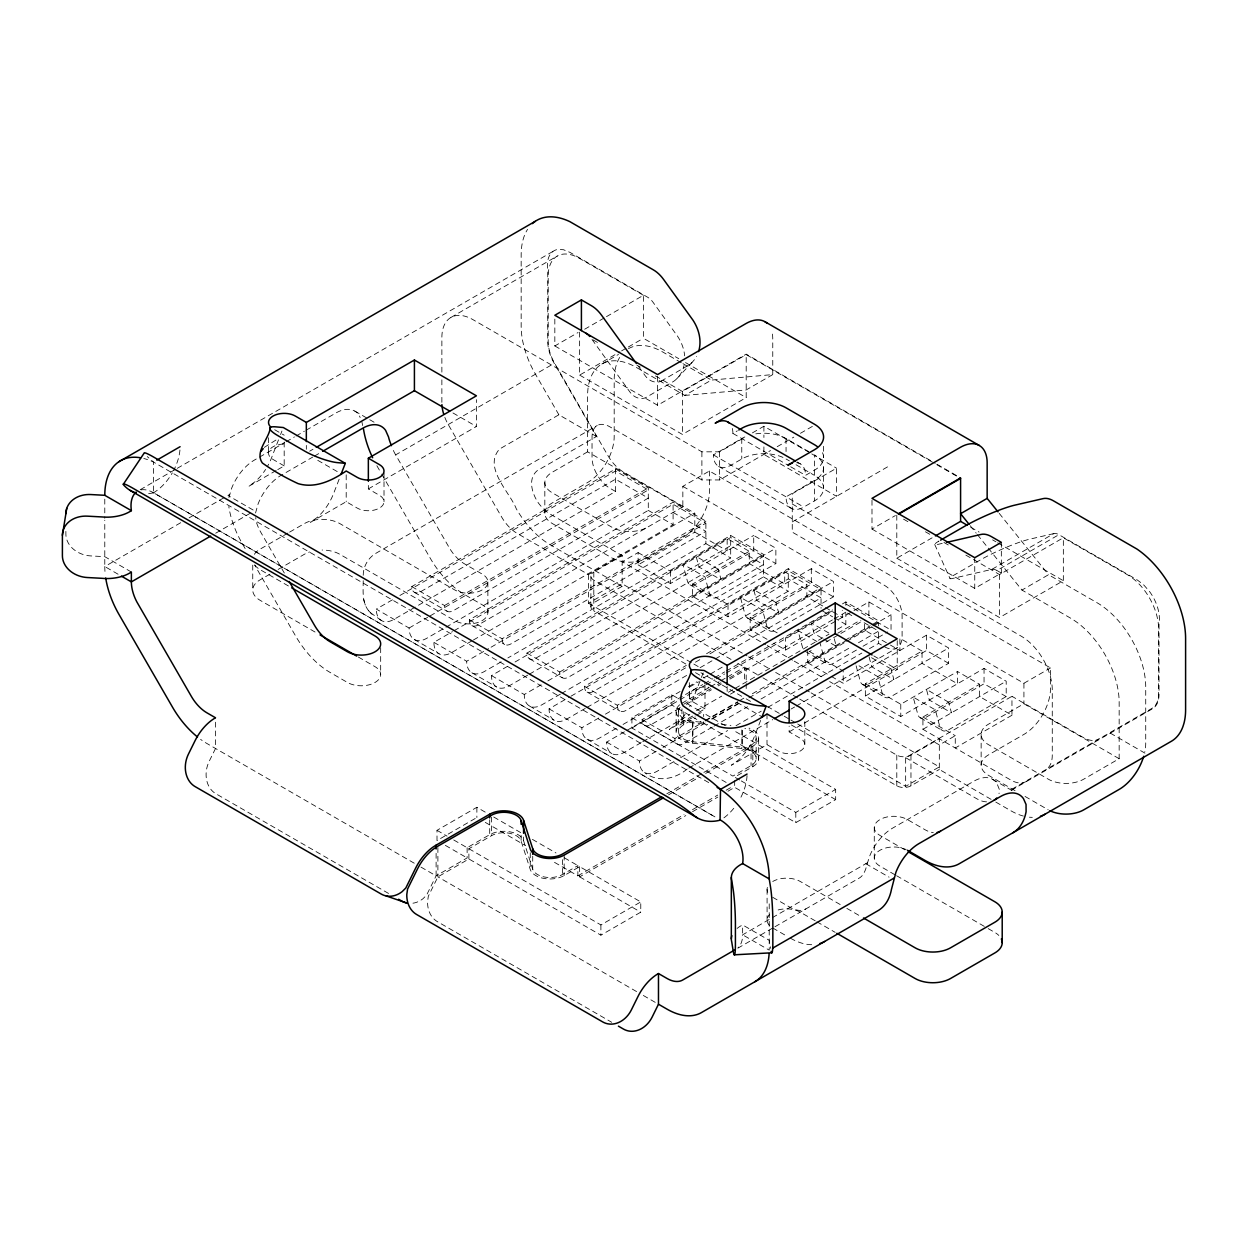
<?xml version="1.0" encoding="UTF-8"?>
<svg xmlns="http://www.w3.org/2000/svg" width="1248" height="1248" viewBox="0 0 1248 1248"><rect width="100%" height="100%" fill="white"/><g stroke="black" fill="none" stroke-linecap="round" stroke-linejoin="round"><path stroke-width="0.75" stroke-dasharray="5 3.75" d="M141.102 489.887A31.84 18.392 60 0 1 153.504 492.742L715.432 817.159L153.504 492.742L153.504 462.056L147.248 456.596M363.215 575.281C363.324 566.42 368.082 557.934 375.757 553.394L597.23 425.521M255.544 512.99L258.071 503.989A37.58 21.7 -60 0 1 281.081 475.348L312.686 457.111M228.914 497.624L231.488 488.639A37.58 21.7 -60 0 1 254.498 460.013L257.837 458.094M774.961 926.749L859.295 878.046A31.325 18.08 60 0 0 863.507 873.709L864.193 872.477A31.808 20.608 67 0 0 866.424 866.455L869.341 856.908A37.58 21.7 -60 0 1 892.367 828.266L973.861 781.217A37.58 21.7 -60 0 1 996.887 783.276L999.43 789.672A31.808 15.803 53.9 0 1 998.993 793.666M278.507 439.873L271.534 457.844A37.58 21.7 -60 0 1 267.306 466.643M280.566 434.554L281.939 431.044M339.128 479.263L333.544 493.646A37.58 21.7 -60 0 1 317.413 517.265L310.534 522.288L346.195 501.696L357.271 508.092A15.662 9.048 0 0 0 379.423 508.092A15.662 9.048 0 0 0 379.423 495.3L368.347 488.904L368.347 481.229M700.019 681.018L692.344 700.799A37.58 21.7 -60 0 1 689.692 706.711M701.376 677.508L704.106 670.472M760.64 720.424L754.354 736.601A37.58 21.7 -60 0 1 738.223 760.219L731.344 765.242L767.005 744.65L778.081 751.031A15.662 9.048 0 0 0 800.233 751.031A15.662 9.048 0 0 0 800.233 738.254L789.157 731.858L789.157 726.102M676.744 378.784L692 362.435M264.28 447.392L277.742 438.922M938.402 541.414L938.917 541.102A12.527 1.778 -24.2 0 0 937.31 544.534L944.627 542.849M140.182 489.731L175.578 469.279M177.263 468.312L554.876 250.302M450.965 317.429L557.263 256.058M153.083 492.991L153.504 492.742A37.58 21.7 -60 0 0 172.302 472.898M259.49 457.127L284.45 442.728M286.104 441.761L294.419 436.956M296.088 436.004L304.403 431.2M306.072 430.232L336.008 412.948A37.58 21.7 -60 0 1 359.034 415.007L360.157 417.518M180.695 522.725L104.785 566.545A68.905 39.78 60 0 0 105.206 574.127M189.134 517.842L224.562 497.39M229.788 494.38L227.932 495.44L254.498 510.791L256.355 509.714M276.151 470.527L248.524 486.486L255.403 481.463A37.58 21.7 -60 0 0 265.606 469.435M277.758 469.607L284.185 465.894L284.185 439.031M309.66 451.183L312.983 449.264M314.356 456.144L321.001 452.306M215.701 533.192L251.129 512.741M554.83 319.098L554.83 345.946L578.089 332.514M584.672 329.222L604.812 317.6M606.497 316.633L643.422 295.308L643.422 338.27L678.803 358.706M289.614 532.116L304.387 523.583A25.054 14.461 0 0 1 339.815 523.583L454.724 589.93A19.422 11.216 0 0 0 482.18 589.93A19.422 11.216 0 0 0 482.18 574.064L464.786 564.018A31.325 18.08 60 0 1 449.124 547.482L395.647 454.88L554.252 363.355A31.325 18.08 60 0 1 548.917 350.392L548.496 348.551A31.325 18.08 60 0 1 547.747 341.5L547.747 270.254A31.84 18.392 60 0 1 557.482 249.491L563.41 249.709L569.884 252.346L647.852 297.352A12.527 7.238 60 0 1 652.938 302.141L677.68 336.43A39.608 31.855 43 0 1 684.637 355.867M287.976 533.052L260.083 549.167A25.054 14.461 0 0 0 253.609 555.641M368.347 488.904L476.424 426.504L476.424 399.656M579.634 332.14L579.634 375.102L619.928 351.842M621.598 350.875L626.636 347.974M628.321 346.991L643.422 338.27M601.879 364.01L618.493 354.432M269.927 574.174L260.083 579.852A25.054 14.461 0 0 0 260.083 600.304L315.042 632.034M278.132 569.431L304.387 554.284A25.054 14.461 0 0 1 309.582 551.975M596.466 436.488L558.886 414.788L499.528 449.046C482.914 467.641 509.902 492.18 516.266 508.732A68.905 39.78 60 0 0 550.711 545.095L622.159 586.342L622.159 555.656L550.711 514.41A31.325 18.08 60 0 1 538.403 502.991C532.132 493.88 527.483 478.951 537.108 470.746L596.466 436.488L554.237 363.324M660.941 381.217L689.083 364.9A39.608 31.855 43 0 0 696.556 356.366M554.83 345.946L657.602 405.272L746.195 354.136L935.251 463.289M655.45 375.913L682.406 391.466L746.195 354.635L935.251 463.804M1015.061 790.686L988.478 775.336A25.054 14.461 0 0 1 988.478 754.884L1023.922 734.417A37.58 21.7 -60 0 0 1050.504 688.381L1050.504 667.93L709.426 471.011L682.843 486.346L682.843 506.813L587.605 451.823L587.605 395.569A68.905 39.78 60 0 1 636.34 367.427L684.809 395.413L711.391 380.078L772.762 374.587L772.762 338.785A37.939 21.902 -60 0 0 771.81 331.422M587.605 451.823L552.178 472.29A25.054 14.461 0 0 0 552.178 492.742L611.972 527.264A25.054 14.461 0 0 0 647.416 527.264M772.762 374.587L746.195 389.938L684.809 395.413M411.762 586.591L444.538 605.53A12.527 7.238 -60 0 0 453.398 610.631L648.289 498.108L615.514 479.185L420.607 591.708A12.527 7.238 -60 0 1 411.762 586.591L615.514 468.952L648.289 487.89L648.289 510.385L426.816 638.258A25.054 14.461 -60 0 1 409.094 628.025L376.319 609.102L393.167 599.383M399.906 595.483L615.514 471.011L648.289 489.934L429.312 616.356M579.634 375.102L682.406 434.429L746.195 397.613L746.195 354.136M615.514 468.952L615.514 491.462L394.04 619.336A25.054 14.461 -60 0 1 376.319 609.102M732.295 428.47A25.054 14.461 -60 0 1 732.904 433.415L737.334 430.856M444.538 605.53L648.289 487.89M409.094 628.025L427.627 617.323M782.98 457.423A31.325 18.08 0 0 0 741.764 458.983L731.125 465.114A25.054 14.461 -60 0 1 713.404 454.896L741.764 438.532A31.325 18.08 0 0 1 744.838 436.972M441.87 372.138L441.87 337.506A43.852 25.319 60 0 1 472.883 319.613L701.891 451.823L719.612 451.823L745.852 436.675M752.419 432.884L763.901 426.254L810.139 452.946M682.843 506.813L478.202 624.952A12.527 7.238 -60 0 1 469.342 619.85L673.093 502.211L705.884 521.134L705.884 543.629L507.889 657.946M471.76 640.957L451.62 652.579A25.054 14.461 -60 0 1 433.898 642.346L452.431 631.644M454.116 630.677L673.093 504.254L705.884 523.177L490.261 647.665M615.514 491.462L609.757 488.14A25.054 14.461 60 0 1 592.036 457.454L592.036 436.987A25.054 14.461 60 0 1 609.757 426.754L701.891 479.95L719.612 479.95L770.546 450.544M777.192 446.706L793.806 437.112M800.452 433.29L815.396 424.648M473.429 639.99L673.093 524.706L673.093 502.211M444.85 417.409A31.325 18.08 60 0 0 448.36 424.741L501.571 516.906A31.325 18.08 60 0 0 517.234 533.442L588.494 574.579L694.808 513.209L694.808 532.132L638.102 564.86L638.102 552.583L622.159 561.787L765.554 644.576M685.854 664.03L593.814 610.896L593.814 572.021L622.159 555.656M469.342 619.85L502.117 638.773L705.884 521.134M433.898 642.346L466.674 661.268L488.576 648.632M790.686 466.768L805.537 475.348L814.398 470.231A31.325 18.08 0 0 0 821.2 450.528M588.494 574.579L588.494 603.221L622.159 583.783L746.99 655.855M622.159 586.342L593.814 602.706A10.015 5.788 0 0 0 593.814 610.896M814.398 480.464L786.053 496.829A25.054 14.461 -60 0 0 803.774 507.062L814.398 500.932A31.325 18.08 0 0 0 814.398 475.348L814.398 454.896A31.325 18.08 0 0 1 814.398 480.464L814.398 500.932M501.181 661.814L484.396 671.502A25.054 14.461 -60 0 1 466.674 661.268M763.901 446.878L763.901 454.381L836.55 496.33L836.55 468.187L792.262 493.771L792.262 532.132L884.395 585.312A25.054 14.461 60 0 1 902.101 616.013L902.101 636.464A25.054 14.461 60 0 1 884.395 646.698L878.639 643.375L868.561 649.178M526.921 653.094L559.697 672.017A12.527 7.238 -60 0 0 568.558 677.134L763.464 564.611L730.688 545.672L535.782 658.211A12.527 7.238 -60 0 1 526.921 653.094L730.688 535.454L763.464 554.377L763.464 576.888L562.115 693.124M638.102 552.583L670.441 571.256L727.147 538.528L749.284 551.304L749.284 563.581L784.727 584.048L784.727 571.771L806.879 584.548L806.879 596.825L823.742 606.575M527.654 675.168L509.2 685.823A25.054 14.461 -60 0 1 491.494 675.589L508.326 665.87M515.065 661.986L730.688 537.498L775.866 563.581L718.193 596.872A12.527 7.238 -60 0 1 709.644 594.235L704.995 576.888L682.843 564.096L687.492 581.443A12.527 7.238 -60 0 0 696.056 584.095L753.714 550.789L753.714 535.454L775.866 548.246L775.866 563.581M638.102 564.86L670.441 583.534L753.714 535.454M792.262 521.898L889.699 465.629M529.339 674.201L730.688 557.95L730.688 535.454M811.309 568.698L811.309 584.048L753.636 617.339A12.527 7.238 -60 0 1 745.072 614.687L740.423 597.34L762.575 610.132L767.224 627.479A12.527 7.238 -60 0 0 775.788 630.115L833.446 596.825L833.446 581.49L811.309 568.698L728.021 616.777L692.593 596.326L692.593 584.048L749.284 551.304M559.697 672.017L763.464 554.377M692.593 596.326L775.866 548.246M491.494 675.589L524.269 694.512L541.117 684.793M547.856 680.909L763.464 556.421M560.446 694.091L541.991 704.746A25.054 14.461 -60 0 1 524.269 694.512M715.198 658.96L821.044 597.854L788.268 578.932L593.362 691.454A12.527 7.238 -60 0 1 584.501 686.338L788.268 568.698L821.044 587.621L821.044 608.26M692.593 584.048L728.021 604.5L784.727 571.771M585.25 708.412L566.795 719.066A25.054 14.461 -60 0 1 549.073 708.848L569.291 697.164M570.976 696.197L788.268 570.742L833.446 596.825M871.993 500.292L871.993 529.058L895.393 515.549M586.919 707.444L788.268 591.209L788.268 568.698M767.052 639.304L750.173 629.569L750.173 617.292L806.879 584.548M584.501 686.338L617.292 705.26L686.322 665.402M706.54 653.734L821.044 587.621M750.173 629.569L833.446 581.49M549.073 708.848L581.849 727.771L598.697 718.037M605.436 714.152L686.291 667.462M699.769 659.693L693.03 663.577L699.832 667.508M709.878 653.858L821.044 589.664M686.634 675.449L626.153 710.377A12.527 7.238 -60 0 1 617.292 705.26M700.081 667.696L713.513 659.927M896.797 515.252L896.797 558.215L933.722 536.89M475.207 818.485L437.003 840.544L437.003 830.326L476.876 807.3L486.97 813.134M726.164 782.449L631.909 728.021L631.909 717.787L671.767 694.777L678.46 698.646M616.34 728.302L599.57 737.989A25.054 14.461 -60 0 1 581.849 727.771M623.064 724.433L680.113 691.501M688.49 686.65L696.883 681.814M703.591 677.929L708.63 675.028M710.315 674.06L723.731 666.307M689.785 686.93L698.552 681.876M679.52 708.209L650.957 724.698A12.527 7.238 -60 0 1 642.096 719.581L702.718 684.575M704.402 683.608L712.826 678.756M714.496 677.773L724.604 671.939M726.289 670.972L832.385 609.726M842.478 603.892L845.848 601.942L878.639 620.864L878.639 625.981M832.307 610.787L785.616 637.744L785.616 650.021L773.791 643.204M641.16 742.622L624.374 752.31A25.054 14.461 -60 0 1 606.653 742.092L625.186 731.39M626.87 730.423L704.356 685.682M706.04 684.715L714.464 679.848M716.149 678.865L724.573 674.014M726.258 673.031L832.369 611.77M631.909 728.021L671.767 705.011L701.891 722.405M681.97 703.201L708.973 687.617M710.658 686.65L719.098 681.767M720.782 680.8L725.852 677.882M727.537 676.9L744.416 667.165L744.416 682.5M683.748 704.231L710.752 688.646M717.491 684.746L720.876 682.796M729.316 677.929L746.195 668.179L746.195 681.611M686.228 704.324L711.438 689.77M718.162 685.901L721.516 683.951M729.924 679.099L832.416 619.928M834.085 618.961L845.848 612.175M785.616 650.021L852.306 611.52M853.96 610.568L868.889 601.942L891.041 614.734L891.041 630.068L845.848 603.985M642.829 741.655L689.816 714.542M696.524 710.658L721.687 696.134M728.395 692.25L733.434 689.348M735.119 688.381L829.078 634.14M837.47 629.288L845.848 624.452L845.848 613.283M692.484 716.056L669.318 729.425L676.198 724.417A37.58 21.7 -60 0 0 686.416 712.39M698.74 712.452L704.995 708.833L704.995 683.904M730.47 694.138L735.446 691.252M837.782 633.204L859.451 620.693M453.742 839.982L467.126 847.704L489.7 834.678A20.046 11.575 0 0 1 509.824 831.808A20.046 11.575 0 0 1 523.583 840.746L532.724 869.232A17.534 10.124 0 0 0 544.768 877.063A17.534 10.124 0 0 0 562.38 874.552L577.871 865.613L577.871 875.846L552.614 861.26M631.909 717.787L732.904 776.1L751.046 765.632A17.534 10.124 0 0 0 755.399 755.461A17.534 10.124 0 0 0 741.842 748.504L692.5 743.231A20.046 11.575 0 0 1 677.009 735.29A20.046 11.575 0 0 1 681.97 723.668L695.245 716.009M696.914 715.042L701.891 712.171L685.152 702.499M826.051 642.018L839.233 634.405M840.871 633.454L862.29 621.098M468.889 858.967L468.889 848.734L491.478 835.692A17.534 10.124 0 0 1 509.075 833.18A17.534 10.124 0 0 1 521.118 841.012L530.26 869.497A20.046 11.575 0 0 0 544.019 878.452A20.046 11.575 0 0 0 564.143 875.581L579.634 866.627L640.77 901.93L640.77 912.163L600.896 935.173L468.889 858.967L437.892 876.86L428.329 896.204L427.58 901.602A25.054 20.327 -71 0 0 437.408 921.648L611.707 1022.284M739.627 779.984L734.666 777.13L752.825 766.646A20.046 11.575 0 0 0 757.786 755.024A20.046 11.575 0 0 0 742.295 747.084L692.952 741.811A17.534 10.124 0 0 1 679.396 734.854A17.534 10.124 0 0 1 683.748 724.698L695.37 717.99M467.126 847.704L467.126 857.938L436.114 875.846L426.566 895.175L422.838 898.856A25.054 20.327 -71 0 1 412.308 903.302M705.167 720.502L737.88 701.626M739.502 700.674L744.416 697.85L700.908 672.734M642.096 719.581L674.872 738.504L703.498 721.984M705.182 721.001L737.178 702.53M752.341 693.779L843.274 641.285M844.958 640.318L870.215 625.732M871.9 624.749L878.639 620.864M807.752 650.536L807.752 662.813L891.041 614.734M711.844 718.692L738.005 703.591M606.653 742.092L639.428 761.015L656.276 751.28M663.016 747.396L705.136 723.076M711.875 719.191L738.816 703.638M748.925 697.804L844.943 642.361M846.628 641.394L871.9 626.808M873.584 625.825L878.639 622.908M712.296 727.132L683.732 743.621A12.527 7.238 -60 0 1 674.872 738.504M713.981 726.164L747.583 706.758M761.015 699.005L851.744 646.62M858.468 642.736L878.639 631.098L860.605 620.693M1053.827 533.598L1029.085 539.323A39.608 5.616 -24.2 0 0 981.864 559.073L954.158 575.047A12.527 1.778 -24.2 0 0 952.552 578.479L991.817 569.4L1053.827 533.598A12.527 7.238 60 0 1 1058.912 534.674L1136.881 579.696L1143.355 584.532L1149.283 591.178A31.84 18.392 60 0 1 1159.018 623.173L1159.018 694.418A31.325 18.08 60 0 1 1158.269 700.596L1157.848 701.953A31.325 18.08 60 0 1 1152.528 708.755L1010.116 790.982M856.44 650.052L833.368 663.374A12.527 7.238 -60 0 1 824.803 660.722L820.154 643.375M863.023 646.246L887.734 631.972M991.817 569.4A12.527 7.238 60 0 1 996.902 570.492L1058.912 534.674M673.936 761.561L657.15 771.248A25.054 14.461 -60 0 1 639.428 761.015M680.644 757.676L727.631 730.564M736.008 725.712L761.186 711.188M767.894 707.304L861.853 653.063M871.993 529.058L974.75 588.385L1001.333 573.05L1001.333 542.35M965.858 555.126L999.554 574.579L1063.343 537.748L1127.568 574.829A43.852 25.319 60 0 1 1158.581 628.54L1158.581 693.95A31.325 18.08 60 0 1 1152.091 708.287L1009.195 790.78M687.18 769.033C675.23 779.017 657.509 783.011 644.623 772.481M688.865 768.05L772.762 719.628M791.216 708.973L794.57 707.023M796.24 706.056L896.922 647.93M831.386 676.447L843.196 683.264L926.468 635.185L948.62 647.977L948.62 663.328L890.947 696.618A12.527 7.238 -60 0 1 882.398 693.966L877.75 676.619L855.598 663.827M666.822 793.79L702.187 773.37M703.872 772.403L751.046 745.165A17.534 10.124 0 0 0 744.884 728.536M988.26 548.153L1021.956 590.07L1048.538 574.72L1097.008 602.706A68.905 39.78 60 0 1 1145.726 687.102L1145.726 743.371A37.58 21.7 -60 0 1 1144.822 751.826M668.585 794.82L698.911 777.317M705.65 773.417L752.825 746.195A20.046 11.575 0 0 0 749.034 728.114M1006.2 696.571L984.048 683.779L926.39 717.07A12.527 7.238 -60 0 1 917.826 714.433L913.177 697.086L935.329 709.862L939.978 727.225A12.527 7.238 -60 0 0 948.542 729.862L1006.2 696.571L1006.2 681.221L984.048 668.429L900.775 716.508L865.348 696.056L865.348 683.779L922.038 651.05L922.038 663.328L957.481 683.779L957.481 671.502L979.618 684.294L979.618 696.571L1011.956 715.244L1011.956 696.306L1083.217 737.459A31.325 18.08 60 0 0 1098.88 739.003M948.62 663.328L926.468 650.536L868.811 683.826A12.527 7.238 -60 0 1 860.246 681.19L856.066 665.574M789.157 731.858L897.234 669.458L897.234 640.692M896.797 558.215L999.554 617.542L1063.343 580.71L1063.343 537.748M865.348 696.056L948.62 647.977M577.871 875.846L684.029 814.554M692.453 809.687L717.725 795.085M726.164 790.218L732.904 786.334M579.634 866.627L579.634 876.86L685.807 815.568M692.546 811.684L717.818 797.082M727.927 791.248L734.666 787.348L795.803 822.65L835.661 799.625L835.661 789.407L733.746 730.548M865.348 683.779L900.775 704.246L957.481 671.502M1026.698 781.404L1023.064 782.808A31.325 18.08 60 0 1 1010.755 780.016L922.927 729.3L922.927 717.023L979.618 684.294M922.927 729.3L1006.2 681.221M468.889 848.734L600.896 924.94L640.77 901.93M741.281 780.936L795.803 812.417L835.661 789.407M682.843 486.346L1023.922 683.264L1050.504 667.93M811.106 692.874L939.323 766.896L905.658 786.334L905.658 757.692L1011.956 696.306M799.734 699.098L896.797 755.134A10.015 5.788 0 0 0 910.962 755.134L939.323 738.769L939.323 769.454L994.141 801.107M1011.956 715.244L955.266 747.973L955.266 735.696L939.323 744.9L829.655 681.595M1119.16 758.706L1023.922 703.732L988.478 724.183A25.054 14.461 0 0 0 988.478 744.65L1048.289 779.173A25.054 14.461 0 0 0 1083.716 779.173L1119.16 758.706L1119.16 702.452A68.905 39.78 60 0 0 1070.425 618.056L1021.956 590.07M791.372 724.948L896.797 785.819A10.015 5.788 0 0 0 910.962 785.819L939.323 769.454M867.641 862.633L742.638 934.814A31.325 18.08 60 0 1 738.067 947.731M737.849 948.168L773.776 927.42M680.16 707.226A17.534 10.124 0 0 0 692.952 721.344L704.34 722.561M721.422 724.386L730.907 725.4M679.645 704.824A20.046 11.575 0 0 0 692.5 722.779L707.678 724.402M936.952 464.256L960.586 477.906M643.422 295.308L579.197 258.227A43.852 25.319 60 0 0 548.184 276.136L548.184 341.531A31.325 18.08 60 0 0 554.674 363.371L607.885 455.536A31.325 18.08 60 0 0 623.548 472.056L694.808 513.209M936.952 464.771L960.586 478.421M685.542 362.591L746.195 397.613M970.679 527.218L979.103 532.085M992.581 539.869L995.951 541.804M997.636 542.786L1063.343 580.71M681.299 362.7L662.906 352.092A68.905 39.78 60 0 0 628.462 348.676M682.968 363.667L711.391 380.078M755.804 433.852A31.325 18.08 0 0 1 786.053 438.532L811.06 452.962M811.793 453.898L836.55 468.187M996.902 570.492L1001.333 573.05M593.112 339.924L599.851 343.808M636.917 365.212L640.286 367.146M903.536 519.137L908.591 522.054M925.439 531.788L930.493 534.706M943.956 542.474L949.01 545.392M797.051 461.978L800.358 463.882M786.053 458.983L789.391 460.902M796.052 464.755L814.398 475.348M732.904 433.415L789.032 465.816M713.404 454.896L803.774 507.062M792.262 503.989L1021.27 636.215A43.852 25.319 60 0 1 1052.267 689.91L1052.267 755.321A31.325 18.08 60 0 1 1045.777 769.657M718.598 466.362L791.248 508.31M1110.299 733.138L1146.288 753.917M922.038 651.05L899.886 638.258L899.886 650.536L888.077 643.718M673.093 512.429L705.884 531.352L510.978 643.89A12.527 7.238 -60 0 1 502.117 638.773M847.486 613.111L854.053 616.902M694.808 532.132L727.147 550.789L727.147 538.528M825.427 607.542L842.306 617.292L842.306 610.272M886.392 642.736L864.458 630.068L864.458 619.554M648.289 510.385L673.093 524.706M705.884 543.629L730.688 557.95M763.464 576.888L788.268 591.209M822.697 611.083L832.619 616.808M834.272 617.76L845.848 624.452M452.962 412.963L476.424 426.504M873.772 655.902L897.234 669.458M828.703 632.954L811.309 622.908L814.148 633.547L822.058 638.118M823.649 639.023L836.3 646.339L833.446 635.7M817.003 641.55L798.018 630.583L802.667 647.946A12.527 7.238 -60 0 0 802.963 648.82M750.173 617.292L777.176 632.876M809.453 651.503L843.196 670.987L843.196 683.264M922.927 717.023L955.266 735.696M689.926 584.782L712.078 597.574M747.505 618.025L769.657 630.817M805.1 651.284L827.237 664.061M862.68 684.528L884.832 697.304M920.26 717.772L942.412 730.564M807.752 662.813L829.702 675.48M767.239 645.559L792.542 660.161M794.227 661.144L822.916 677.695M1025.029 796.427L1048.289 809.858M354.806 411.091L368.098 418.766M369.751 419.718L374.743 422.604M992.659 779.36L1012.596 790.858M748.691 656.838L768.924 668.522M775.679 672.422L809.422 691.907M995.81 802.074L1010.755 810.701A68.905 39.78 60 0 0 1023.376 816.067M905.658 757.692L976.919 798.829A31.325 18.08 60 0 0 987.979 801.793M731.032 659.428L593.814 580.211A10.015 5.788 0 0 1 593.814 572.021M737.724 663.296L761.249 676.868M762.918 677.836L798.065 698.131M588.494 603.221L691.408 662.641M767.317 706.462L782.496 715.229M784.181 716.212L789.251 719.129M790.936 720.096L795.99 723.029M797.69 723.996L905.658 786.334M746.195 698.864L751.202 701.766M274.685 429.718L284.185 435.193M695.495 672.672L704.995 678.148M317.756 460.325L341.219 473.881M736.882 702.312L762.029 716.836M284.185 465.894L273.109 459.498A15.662 9.048 0 0 1 270.286 448.921A15.662 9.048 0 0 1 286.9 444.194M704.995 708.833L693.919 702.452A15.662 9.048 0 0 1 691.423 691.532A15.662 9.048 0 0 1 709.051 687.32M725.384 725.728L703.669 713.185L703.669 716.602M835.661 799.625L703.669 723.419L703.669 718.302M904.94 849.857L879.965 835.427A19.422 11.216 0 0 1 879.965 819.577A19.422 11.216 0 0 1 907.421 819.577L924.83 829.624A31.325 18.08 60 0 0 933.301 832.572M414.352 592.332L447.127 611.255M471.931 625.576L504.707 644.498M529.511 658.819L562.302 677.758M587.106 692.078L619.882 711.001M644.686 725.322L677.461 744.245M894.941 874.77L879.965 866.128A19.422 11.216 0 0 1 879.372 850.621A19.422 11.216 0 0 1 906.173 849.607M896.61 875.737L986.528 927.654M988.198 928.621L994.859 932.459A25.054 14.461 0 0 1 998.837 935.454M865.784 863.71L889.044 877.141M708.677 782.574L153.504 462.056A75.457 43.571 60 0 0 143.785 458.484M381.514 620.568L370.656 612.893M414.289 639.491L439.093 653.827M471.869 672.75L496.673 687.071M529.448 705.994L554.268 720.314M587.044 739.237L611.848 753.558M288.397 585.967L260.083 569.618A25.054 14.461 0 0 1 254.264 564.33M840.2 904.535L800.233 881.462A19.422 11.216 0 0 0 772.762 881.462M846.846 908.388L861.838 917.046M358.332 657.025L374.993 666.65A19.422 11.216 0 0 1 374.993 682.5A19.422 11.216 0 0 1 347.521 682.5L330.127 672.454A68.905 39.78 60 0 1 295.667 636.09L254.842 565.36M815.209 920.806L800.233 912.163A19.422 11.216 0 0 0 776.786 910.369M816.878 921.773L835.193 932.35M772.762 897.328L790.171 907.374A31.325 18.08 60 0 0 805.834 908.918M772.762 928.013L787.004 936.234M131.368 572.021L104.785 556.67L90.839 555.922A25.054 20.374 9.2 0 1 65.879 534.128L65.879 530.4M737.116 928.434A31.933 18.439 0 0 1 742.638 924.94L769.22 940.29L770.515 948.34M118.076 574.22L104.785 566.545L104.785 520.229M493.709 817.019L520.634 832.572M532.412 839.374L555.984 852.977M564.392 857.844L577.871 865.613M485.285 822.385L525.689 845.707M579.634 876.86L640.77 912.163M437.003 830.326L447.049 836.113M445.364 845.38L467.126 857.938M414.227 863.195L206.981 743.543A68.905 39.78 60 0 1 200.616 739.393M420.966 867.095L436.114 875.846L436.114 850.902M636.589 991.583L437.892 876.86L437.892 846.175M643.328 995.467L656.791 1003.252M388.549 893.443L215.92 793.775A25.054 20.327 -71 0 1 209.258 761.171L215.53 748.488L215.53 717.787M363.215 580.71C363.199 591.022 361.717 603.47 369.502 611.66M368.55 610.662L372.512 614.843M999.196 513.334L1048.538 574.72M970.211 525.689L976.217 533.177M977.434 534.674L987.059 546.655M638.68 366.662L645.419 376.022A12.527 10.078 43 0 0 661.534 380.952M592.036 339.503L630.178 392.356A12.527 10.078 43 0 0 646.292 397.301L673.842 381.248A39.608 31.855 43 0 0 684.029 365.399M558.886 414.788L535.439 374.166A68.905 39.78 60 0 1 523.754 345.727L522.818 341.671A68.905 39.78 60 0 1 521.165 326.149L521.165 254.904A75.457 43.571 60 0 1 527.561 229.351M376.865 465.722L380.749 472.462M381.716 474.146L430.326 558.34A68.905 39.78 60 0 0 464.786 594.703L482.18 604.765A19.422 11.216 0 0 1 482.18 620.615A19.422 11.216 0 0 1 454.724 620.615L339.815 554.284A25.054 14.461 0 0 0 322.109 550.04M284.326 573.035L260.988 532.615A31.325 18.08 60 0 1 256.792 523.427L256.277 521.492A31.808 20.608 67 0 1 255.715 517.592M245.123 548.527L242.206 543.473A68.905 39.78 60 0 1 228.868 506.969L228.805 506.548M934.721 544.502L949.978 578.448M363.698 599.555L364.447 602.129M364.931 603.751L365.321 605.093M361.904 421.902L362.638 425.506M1023.922 683.264L1023.922 703.732M999.554 574.579L999.554 617.542M984.048 668.429L984.048 683.779M981.146 734.417L981.146 765.102M974.75 557.7L974.75 588.385M926.468 635.185L926.468 650.536M910.962 755.134L910.962 785.819M900.775 704.246L900.775 716.508M896.797 755.134L896.797 785.819M878.639 632.206L878.639 643.375M874.271 827.502L874.271 858.187M868.889 601.942L868.889 617.292M845.848 601.942L845.848 605.358M823.571 446.285L823.571 457.454M823.571 467.672L823.571 488.14M804.82 721.625L804.82 744.65M795.803 812.417L795.803 822.65M786.053 438.532L786.053 451.542M769.22 903.848L769.22 950.149L742.638 934.814L742.638 924.94M767.005 713.95L767.005 744.65M767.083 889.387L767.083 920.088M763.901 426.254L763.901 437.502M758.659 738.707L758.659 759.174M756.148 738.629L756.148 759.08M752.825 746.195L752.825 766.646M751.046 745.165L751.046 765.632M746.195 683.53L746.195 691.205M742.295 730.345L742.295 747.084M741.764 438.532L741.764 458.983M741.842 729.908L741.842 748.504M734.666 780.53L734.666 787.348M728.021 604.5L728.021 616.777M727.147 686.462L727.147 692.219M719.612 451.823L719.612 479.95M709.426 471.011L709.426 491.462A37.58 21.7 -60 0 1 682.843 537.498L647.416 557.965A25.054 14.461 0 0 1 611.972 557.965L552.178 523.427A25.054 14.461 0 0 1 552.178 502.975L587.605 482.508A37.58 21.7 -60 0 0 614.188 436.488L614.188 380.219A68.905 39.78 60 0 1 620.708 355.852M701.891 451.823L701.891 479.95M692.952 721.344L692.952 741.811M692.5 722.779L692.5 743.231M689.333 682.625L689.333 696.056M683.748 711.672L683.748 724.698M682.406 391.466L682.406 434.429M681.97 708.786L681.97 723.668M678.647 710.767L678.647 731.234M676.135 710.689L676.135 731.141M671.767 694.777L671.767 705.011M670.441 571.256L670.441 583.534M657.602 376.506L657.602 405.272M600.896 924.94L600.896 935.173M590.881 576.108L590.881 606.809M564.143 855.114L564.143 875.581M562.38 859.669L562.38 874.552M544.83 482.508L544.83 513.209M532.724 856.222L532.724 869.232M530.26 852.758L530.26 869.497M523.583 837.034L523.583 840.746M521.118 835.427L521.118 841.012M491.478 817.097L491.478 835.692M489.7 819.796L489.7 834.678M487.874 581.989L487.874 612.69M476.876 807.3L476.876 817.534M441.87 379.829L441.87 402.917M384.01 472.914L384.01 501.696M380.671 647.728L380.671 674.575M346.195 474.833L346.195 501.696M306.337 445.427L306.337 449.264M268.523 437.752L268.523 453.102M252.751 565.141L252.751 590.086M104.785 499.138L104.785 518.31M811.216 650.582A12.527 7.238 -60 0 1 809.297 651.44M153.504 492.742A74.256 42.869 -60 0 1 148.309 493.74M179.946 449.998A37.58 21.7 -60 0 1 173.862 470.028M796.692 462.743A25.054 14.461 -60 0 1 805.537 475.348M395.647 454.88A31.325 18.08 60 0 1 392.137 447.548M767.738 892.289A19.422 11.216 0 0 1 767.738 886.486M747.037 775.679A37.58 21.7 -60 0 1 739.284 800.249M733.777 808.298A37.58 21.7 -60 0 1 723.263 818.314M1032.314 817.346A68.905 39.78 60 0 1 1029.413 817.19M811.715 944.705A68.905 39.78 60 0 1 790.171 938.059M769.673 925.688A19.422 11.216 0 0 1 769.673 914.472M718.286 569.213L696.134 556.421L698.989 567.06L721.126 579.836L718.286 569.213M775.866 602.456L753.714 589.664L756.569 600.304L778.721 613.08L775.866 602.456M891.041 668.944L868.889 656.167L871.728 666.791L893.88 679.583L891.041 668.944M948.62 702.187L926.468 689.411L929.323 700.034L951.46 712.826L948.62 702.187"/><path stroke-width="1.5" d="M532.724 854.365L532.724 848.78L523.583 820.295A20.046 11.575 0 0 0 509.824 811.34A20.046 11.575 0 0 0 489.7 814.211L436.114 845.146A36.348 20.982 -60 0 0 415.615 868.156L405.787 888.03L402.059 891.712A25.054 20.327 -71 0 1 381.186 894.036L195.156 786.63A25.054 20.327 -71 0 1 188.479 754.026L195.016 740.797A36.348 20.982 -60 0 1 215.53 717.787L206.981 712.858A31.325 18.08 60 0 1 191.318 696.322L136.859 601.926A31.325 18.08 60 0 1 131.368 581.88L131.368 572.021A31.933 18.439 0 0 1 101.884 578.308L87.344 577.528A25.054 20.374 9.2 0 1 62.4 555.734L62.4 535.267L66.737 508.42M734.479 950.102L682.687 980.023A31.325 18.08 60 0 1 667.025 978.463L658.476 973.534L658.476 1004.219L667.025 1009.148A68.905 39.78 60 0 0 701.485 1012.565L878.093 910.603A68.905 39.78 60 0 0 891.431 889.496L895.924 872.243A37.58 21.7 -60 0 1 918.934 843.617L1000.444 796.567A37.58 21.7 -60 0 1 1023.454 798.611L1026.043 804.445L1026.09 811.746A68.905 39.78 60 0 1 1012.752 832.853M270.332 427.534C269.1 438.968 254.405 451.636 262.345 462.977C273.468 470.948 285.652 477.875 298.1 483.616C315.214 488.795 332.342 480.496 346.195 470.995L357.271 477.391A15.662 9.048 0 0 0 379.423 477.391A15.662 9.048 0 0 0 379.423 464.615L368.347 458.219L368.347 481.229M341.219 473.881L345.306 463.336L283.296 427.534L275.621 426.847A25.054 5.288 21.2 0 0 277.992 435.708L304.574 451.043A25.054 5.288 21.2 0 0 337.646 462.649L345.306 463.336M691.142 670.472C689.91 681.923 675.215 694.59 683.155 705.916C694.278 713.903 706.462 720.829 718.91 726.554C736.024 731.749 753.152 723.45 767.005 713.95L778.081 720.346A15.662 9.048 0 0 0 800.233 720.346A15.662 9.048 0 0 0 800.233 707.554L789.157 701.173L789.157 722.264M762.029 716.836L766.116 706.274L704.106 670.472L696.431 669.786A25.054 5.288 21.2 0 0 698.802 678.647L725.384 693.997A25.054 5.288 21.2 0 0 758.441 705.604L766.116 706.274M658.476 1004.219L652.22 1016.917A25.054 20.327 -71 0 1 623.438 1029.054L618.415 1026.152M123.318 484.302L144.097 453.164A25.054 2.278 33.7 0 1 153.91 457.22L685.464 764.104A25.054 2.278 33.7 0 1 714.23 783.947L720.502 789.391A75.457 43.571 60 0 1 769.22 878.904L770.515 886.969A25.054 1.903 86.9 0 1 772.84 921.82L772.84 942.287A25.054 1.903 86.9 0 1 771.124 951.366M261.113 451.261L263.234 448.672M118.81 461.76L535.189 221.364M156.827 460.138L180.086 446.706M270.613 426.941A15.662 9.048 0 0 1 274.654 415.241A15.662 9.048 0 0 1 295.261 416.021L306.337 422.417L414.414 360.017L476.424 395.819L368.347 458.219M316.306 447.346L414.414 390.702L449.608 411.029M636.433 363.558L601.583 315.26A25.054 14.461 60 0 0 591.427 305.698L581.412 299.91L554.83 315.26L657.602 374.587L746.195 323.435A37.939 21.902 -60 0 1 767.192 323.388M322.67 451.339L362.591 428.298A37.58 21.7 -60 0 1 385.601 430.357L388.534 436.972A31.808 15.803 53.9 0 0 390.764 443.867L391.451 445.676M210.647 536.11L131.368 581.88L121.399 576.139M738.8 429.998L741.764 428.298A31.325 18.08 0 0 1 786.053 428.298L814.398 444.662A31.325 18.08 0 0 1 817.097 446.441M898.732 513.614L960.586 477.906L960.586 521.383L935.407 535.922M898.466 514.27L960.586 478.421M946.452 542.428L981.146 534.409A25.054 14.461 60 0 1 991.318 536.578L1001.333 542.35L974.75 557.7L871.993 498.373L960.586 447.221A37.939 21.902 -60 0 1 987.152 462.571L987.152 498.373L960.586 513.708L969.01 524.191M940.571 540.134L966.623 525.143A39.608 5.616 -24.2 0 1 1013.844 505.378L1043.172 498.607A25.054 14.461 60 0 1 1053.328 500.76L1136.881 549.011A75.457 43.571 60 0 1 1185.6 638.508L1185.6 709.753A68.905 39.78 60 0 1 1183.946 723.356L1183.01 726.352A68.905 39.78 60 0 1 1171.326 741.296L959.275 863.725A68.905 39.78 60 0 1 924.83 860.309L907.421 850.262M691.423 669.88A15.662 9.048 0 0 1 695.464 658.195A15.662 9.048 0 0 1 716.071 658.975L727.147 665.371L835.224 602.971L897.234 638.773L789.157 701.173M737.116 690.3L835.224 633.656L872.087 654.935M774.431 718.661L789.532 709.94M661.768 796.708L562.38 854.1A17.534 10.124 0 0 1 544.768 856.612A17.534 10.124 0 0 1 532.724 848.78M663.53 797.737L564.143 855.114A20.046 11.575 0 0 1 544.019 857.984A20.046 11.575 0 0 1 530.26 849.046L521.118 820.56A17.534 10.124 0 0 0 509.075 812.729A17.534 10.124 0 0 0 491.478 815.24L437.892 846.175A36.348 20.982 -60 0 0 417.378 869.17L407.566 889.06L406.801 894.457A25.054 20.327 -71 0 0 416.629 914.503L602.675 1021.909A25.054 20.327 -71 0 0 631.441 1009.757L637.978 996.528A36.348 20.982 -60 0 1 658.476 973.534M717.116 787.441L720.502 789.391L747.068 774.056M720.065 820.326L720.502 789.391M772.59 948.199L894.223 877.984M734.261 954.814L771.685 952.801M136.219 492.102A31.84 18.392 60 0 0 131.368 510.65L104.785 495.3L90.839 494.551A25.054 20.374 9.2 0 0 65.879 513.661M386.147 895.924L406.926 903.068A25.054 20.327 -71 0 1 401.965 901.181L398.611 899.246M764.915 321.703L979.306 445.489M960.586 521.383L967.309 525.268M727.709 421.933L795.397 461.027M908.263 851.776L994.859 901.774A25.054 14.461 0 0 1 994.859 922.225L950.57 947.809A25.054 14.461 0 0 1 915.127 947.809L863.507 917.998M130.104 490.37L697.102 817.721M291.736 587.886L374.993 635.95A19.422 11.216 0 0 1 374.993 651.815A19.422 11.216 0 0 1 347.521 651.815L330.127 641.768A31.325 18.08 60 0 1 314.465 625.232L289.193 581.459M136.328 493.007A74.256 42.869 -60 0 1 126.469 487.734A25.054 2.278 33.7 0 1 133.146 488.358L664.685 795.241A25.054 2.278 33.7 0 1 693.451 815.084A74.256 42.869 -60 0 0 720.502 820.092A31.84 18.392 60 0 1 742.638 863.569L769.22 878.904M320.034 634.92L356.678 656.074M836.862 933.301L915.127 978.494A25.054 14.461 0 0 0 950.57 978.494L994.859 952.926A25.054 14.461 0 0 0 1001.348 938.948M987.152 498.373L997.994 511.836M363.464 428.813L363.527 429.218A68.905 39.78 60 0 0 372.653 457.766M1002.206 912.007L1002.206 942.692M835.224 602.971L835.224 633.656M731.328 877.438L731.328 938.808M727.147 665.371L727.147 684.544M581.412 299.91L581.412 330.595M523.583 820.295L523.583 833.305M521.118 820.56L521.118 824.273M489.7 814.211L489.7 817.939M436.114 845.146L436.114 848.983M414.414 360.017L414.414 390.702M306.337 422.417L306.337 441.589M443.555 413.681A31.325 18.08 60 0 1 441.917 404.617M731.858 935.672A31.933 18.439 0 0 0 731.749 941.959L733.091 950.352A25.054 1.903 86.9 0 0 735.415 944.299L735.415 923.832A25.054 1.903 86.9 0 0 733.091 888.966L731.749 880.573A31.933 18.439 0 0 1 742.638 863.569M1143.714 756.272A37.58 21.7 -60 0 1 1119.16 789.407L1083.716 809.858A25.054 14.461 0 0 1 1049.896 810.716M769.111 953.768A68.905 39.78 60 0 1 754.946 981.692M131.368 510.65A31.933 18.439 0 0 1 101.884 516.937L87.344 516.157A25.054 20.374 9.2 0 0 62.4 535.267M104.785 495.3A75.457 43.571 60 0 1 140.634 457.798M105.721 578.058A68.905 39.78 60 0 0 119.059 614.562L172.52 707.179A68.905 39.78 60 0 0 197.48 736.975M729.238 423.072A25.054 14.461 -60 0 0 715.182 423.181L741.764 407.831A31.325 18.08 0 0 1 786.053 407.831L814.398 424.195A31.325 18.08 0 0 1 814.398 449.779L787.831 465.114A25.054 14.461 -60 0 1 792.418 463.164M698.584 351.608A39.608 31.855 43 0 0 692.921 320.096L663.593 279.458A25.054 14.461 60 0 0 653.437 269.896L569.884 221.66A75.457 43.571 60 0 0 532.35 223.61M585.842 333.154A12.527 7.238 60 0 1 589.758 336.476M940.493 831.184A31.325 18.08 60 0 1 937.139 832.416M996.715 798.018A31.325 18.08 60 0 1 993.954 800.311M824.616 941.476A68.905 39.78 60 0 1 819.827 943.55M1045.216 814.117A68.905 39.78 60 0 1 1040.426 816.208"/></g></svg>
